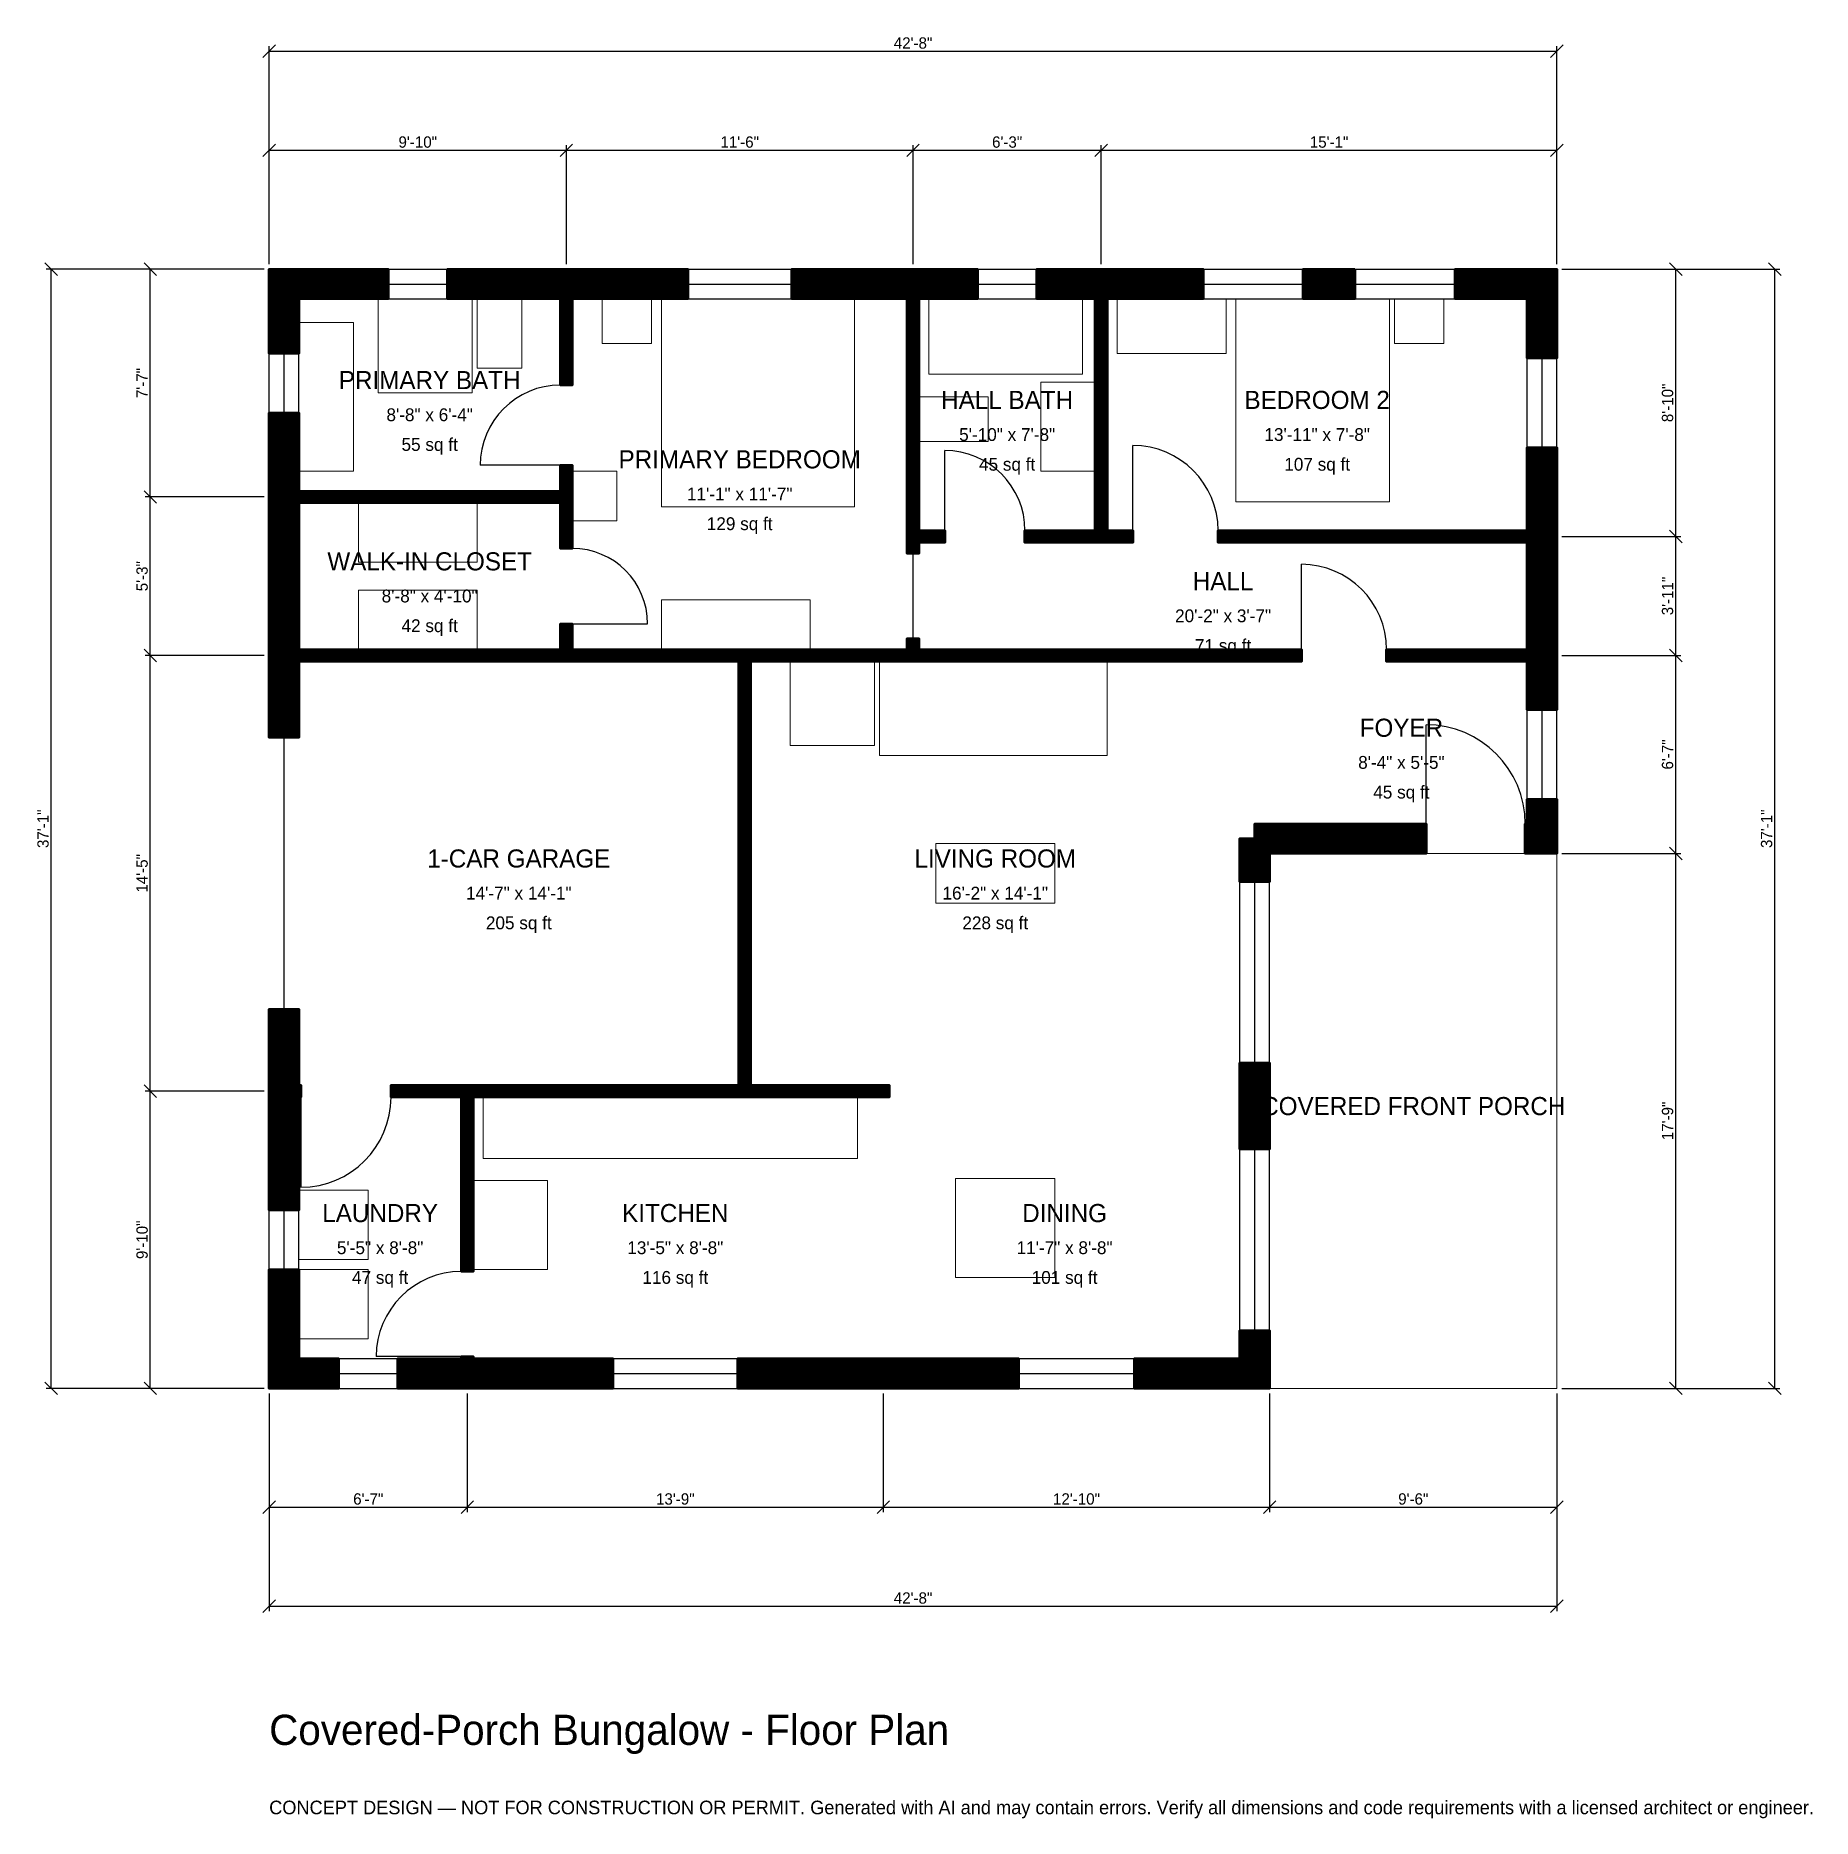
# Model space of a CAD drawing. Header units: inches. Extents: x -93 to 613, y -171 to 538.
import ezdxf
from ezdxf.enums import TextEntityAlignment as Align

# ---------------------------------------------------------------- set-up
doc = ezdxf.new("R2010")
doc.units = ezdxf.units.IN
doc.header["$MEASUREMENT"] = 0
doc.linetypes.add('DASHED', pattern=[0.6, 0.5, -0.1])
for name, color, linetype, lineweight in [('A-ANNO-DIMS', 1, 'Continuous', 13), ('A-ANNO-TEXT', 7, 'Continuous', 18), ('A-AREA-IDEN', 7, 'Continuous', 18), ('A-DOOR', 2, 'Continuous', 25), ('A-FLOR-FIXT', 9, 'Continuous', 13), ('A-FURN', 9, 'Continuous', 13), ('A-GLAZ', 4, 'Continuous', 25), ('A-SITE-PAVE', 8, 'Continuous', 13), ('A-WALL', 7, 'Continuous', 50), ('A-WALL-PATT', 8, 'Continuous', 13)]:
    doc.layers.add(name, color=color, linetype=linetype, lineweight=lineweight)
doc.dimstyles.new('PLAN', dxfattribs={"dimtxt": 4.5, "dimasz": 3, "dimexe": 2, "dimexo": 2, "dimgap": 1, "dimtad": 1, "dimdec": 0, "dimlunit": 4, "dimtsz": 2.5, "dimcen": 2.5, "dimclrd": 1, "dimclre": 1, "dimazin": 3, "dimtfac": 1, "dimtmove": 0, "dimatfit": 3})

msp = doc.modelspace()

# ---------------------------------------------------------------- hatches: boundary and pattern name
at = {"layer": 'A-WALL-PATT'}
h = msp.add_hatch(dxfattribs=at)
h.set_pattern_fill('ANSI31', color=8, scale=0.8)
h.paths.add_polyline_path([(72.8346, 0), (51.1811, 0), (51.1811, 11.811), (72.8346, 11.811), (76.378, 11.811), (76.378, 12.5984), (81.1024, 12.5984), (81.1024, 11.811), (84.6457, 11.811), (136.6142, 11.811), (136.6142, 0), (84.6457, 0), (81.1024, 0), (81.1024, 0), (76.378, 0), (76.378, 0), (72.8346, 0)])
h.paths.add_polyline_path([(11.811, 0), (11.811, 0), (0, 0), (0, 0), (0, 0), (0, 0), (0, 0), (0, 11.811), (0, 11.811), (0, 47.2441), (11.811, 47.2441), (11.811, 11.811), (27.5591, 11.811), (27.5591, 0), (11.811, 0)])
h.paths.add_polyline_path([(0, 112.2047), (0, 115.748), (0, 115.748), (0, 120.4724), (0, 120.4724), (0, 124.0157), (0, 150.7874), (11.811, 150.7874), (11.811, 124.0157), (11.811, 120.4724), (12.5984, 120.4724), (12.5984, 115.748), (11.811, 115.748), (11.811, 112.2047), (11.811, 70.8661), (0, 70.8661), (0, 112.2047)])
h.paths.add_polyline_path([(0, 285.4331), (0, 288.9764), (0, 288.9764), (0, 293.7008), (0, 293.7008), (0, 297.2441), (0, 348.4252), (0, 351.9685), (0, 351.9685), (0, 356.6929), (0, 356.6929), (0, 360.2362), (0, 387.7953), (11.811, 387.7953), (11.811, 360.2362), (11.811, 356.6929), (115.748, 356.6929), (115.748, 366.9291), (120.4724, 366.9291), (120.4724, 356.6929), (120.4724, 351.9685), (120.4724, 333.8583), (115.748, 333.8583), (115.748, 351.9685), (11.811, 351.9685), (11.811, 348.4252), (11.811, 297.2441), (11.811, 293.7008), (115.748, 293.7008), (115.748, 303.937), (120.4724, 303.937), (120.4724, 293.7008), (186.6142, 293.7008), (191.3386, 293.7008), (253.5433, 293.7008), (253.5433, 298.0315), (258.2677, 298.0315), (258.2677, 293.7008), (395.2756, 293.7008), (400, 293.7008), (410.2362, 293.7008), (410.2362, 288.9764), (400, 288.9764), (395.2756, 288.9764), (258.2677, 288.9764), (253.5433, 288.9764), (191.3386, 288.9764), (191.3386, 120.4724), (246.4567, 120.4724), (246.4567, 115.748), (191.3386, 115.748), (186.6142, 115.748), (81.1024, 115.748), (81.1024, 46.4567), (76.378, 46.4567), (76.378, 115.748), (48.4252, 115.748), (48.4252, 120.4724), (76.378, 120.4724), (81.1024, 120.4724), (186.6142, 120.4724), (186.6142, 288.9764), (120.4724, 288.9764), (115.748, 288.9764), (11.811, 288.9764), (11.811, 285.4331), (11.811, 258.6614), (0, 258.6614), (0, 285.4331)])
h.paths.add_polyline_path([(0, 433.0709), (0, 433.0709), (0, 444.8819), (0, 444.8819), (0, 444.8819), (11.811, 444.8819), (11.811, 444.8819), (47.2441, 444.8819), (47.2441, 433.0709), (11.811, 433.0709), (11.811, 411.4173), (0, 411.4173), (0, 433.0709)])
h.paths.add_polyline_path([(112.2047, 444.8819), (115.748, 444.8819), (115.748, 444.8819), (120.4724, 444.8819), (120.4724, 444.8819), (124.0157, 444.8819), (166.3386, 444.8819), (166.3386, 433.0709), (124.0157, 433.0709), (120.4724, 433.0709), (120.4724, 398.8189), (115.748, 398.8189), (115.748, 433.0709), (112.2047, 433.0709), (70.8661, 433.0709), (70.8661, 444.8819), (112.2047, 444.8819)])
h.paths.add_polyline_path([(250, 444.8819), (253.5433, 444.8819), (253.5433, 444.8819), (258.2677, 444.8819), (258.2677, 444.8819), (261.811, 444.8819), (281.4961, 444.8819), (281.4961, 433.0709), (261.811, 433.0709), (258.2677, 433.0709), (258.2677, 340.9449), (268.5039, 340.9449), (268.5039, 336.2205), (258.2677, 336.2205), (258.2677, 331.8898), (253.5433, 331.8898), (253.5433, 336.2205), (253.5433, 340.9449), (253.5433, 433.0709), (250, 433.0709), (207.6772, 433.0709), (207.6772, 444.8819), (250, 444.8819)])
h.paths.add_polyline_path([(324.8031, 444.8819), (328.3465, 444.8819), (328.3465, 444.8819), (333.0709, 444.8819), (333.0709, 444.8819), (336.6142, 444.8819), (371.1942, 444.8819), (371.1942, 433.0709), (336.6142, 433.0709), (333.0709, 433.0709), (333.0709, 340.9449), (343.3071, 340.9449), (343.3071, 336.2205), (333.0709, 336.2205), (328.3465, 336.2205), (300.3937, 336.2205), (300.3937, 340.9449), (328.3465, 340.9449), (328.3465, 433.0709), (324.8031, 433.0709), (305.1181, 433.0709), (305.1181, 444.8819), (324.8031, 444.8819)])
h.paths.add_polyline_path([(431.5617, 444.8819), (431.5617, 433.0709), (410.958, 433.0709), (410.958, 444.8819), (431.5617, 444.8819)])
h.paths.add_polyline_path([(500, 444.8819), (500, 444.8819), (511.811, 444.8819), (511.811, 444.8819), (511.8111, 444.8819), (511.8111, 433.0709), (511.811, 433.0709), (511.811, 409.4488), (500, 409.4488), (500, 433.0709), (471.3255, 433.0709), (471.3255, 444.8819), (500, 444.8819)])
h.paths.add_polyline_path([(511.811, 344.4882), (511.811, 340.9449), (511.8111, 340.9449), (511.8111, 336.2205), (511.811, 336.2205), (511.811, 332.6772), (511.811, 297.2441), (511.811, 293.7008), (511.8111, 293.7008), (511.8111, 288.9764), (511.811, 288.9764), (511.811, 285.4331), (511.811, 269.685), (500, 269.685), (500, 285.4331), (500, 288.9764), (444.0945, 288.9764), (444.0945, 293.7008), (500, 293.7008), (500, 297.2441), (500, 332.6772), (500, 336.2205), (377.1654, 336.2205), (377.1654, 340.9449), (500, 340.9449), (500, 344.4882), (500, 374.0157), (511.811, 374.0157), (511.811, 344.4882)])
h.paths.add_polyline_path([(511.811, 224.4094), (511.8111, 224.4094), (511.8111, 212.5984), (511.811, 212.5984), (511.811, 212.5984), (500, 212.5984), (500, 212.5984), (499.2126, 212.5984), (499.2126, 224.4094), (500, 224.4094), (500, 234.252), (511.811, 234.252), (511.811, 224.4094)])
h.paths.add_polyline_path([(397.6378, 212.5984), (397.6378, 201.378), (385.8268, 201.378), (385.8268, 218.5039), (391.7323, 218.5039), (391.7323, 224.4094), (459.8425, 224.4094), (459.8425, 212.5984), (397.6378, 212.5984)])
h.paths.add_polyline_path([(397.6378, 124.0157), (397.6378, 112.2047), (397.6378, 95.0787), (385.8268, 95.0787), (385.8268, 112.2047), (385.8268, 124.0157), (385.8268, 129.3307), (397.6378, 129.3307), (397.6378, 124.0157)])
h.paths.add_polyline_path([(397.6378, 11.811), (397.6378, 11.811), (397.6378, 0), (397.6378, 0), (397.6378, 0), (397.6378, 0), (385.8268, 0), (385.8268, 0), (343.8976, 0), (343.8976, 11.811), (385.8268, 11.811), (385.8268, 23.0315), (397.6378, 23.0315), (397.6378, 11.811)])
h.paths.add_polyline_path([(250, 0), (238.189, 0), (186.2205, 0), (186.2205, 11.811), (238.189, 11.811), (250, 11.811), (297.8346, 11.811), (297.8346, 0), (250, 0)])

# ---------------------------------------------------------------- linework, layer by layer
at = {"layer": 'A-DOOR'}
for p, q in [((268.5039, 340.9449), (268.5039, 372.8346)), ((343.3071, 340.9449), (343.3071, 374.8031)), ((115.748, 366.9291), (83.8583, 366.9291)), ((255.9055, 298.0315), (255.9055, 331.8898)), ((410.2362, 293.7008), (410.2362, 327.5591)), ((120.4724, 303.937), (150.3937, 303.937)), ((459.8425, 224.4094), (459.8425, 263.7795)), ((12.5984, 115.748), (12.5984, 79.9213)), ((76.378, 12.5984), (42.5197, 12.5984))]:
    msp.add_line(p, q, dxfattribs=at)
at = {"layer": 'A-DOOR', "linetype": 'DASHED'}
msp.add_line((5.9055, 150.7874), (5.9055, 258.6614), dxfattribs=at)
at = {"layer": 'A-DOOR'}
for centre, radius, start, end in [((115.748, 366.9291), 31.8898, 90, 180), ((268.5039, 340.9449), 31.8898, 0, 90), ((343.3071, 340.9449), 33.8583, 0, 90), ((120.4724, 303.937), 29.9213, 0, 90), ((410.2362, 293.7008), 33.8583, 0, 90), ((459.8425, 224.4094), 39.3701, 0, 90), ((12.5984, 115.748), 35.8268, 270, 360), ((76.378, 12.5984), 33.8583, 90, 180)]:
    msp.add_arc(centre, radius, start, end, dxfattribs=at)
at = {"layer": 'A-FLOR-FIXT'}
for points in [[(43.3071, 395.6693), (80.7087, 395.6693), (80.7087, 433.0709), (43.3071, 433.0709)], [(82.6772, 405.5118), (100.3937, 405.5118), (100.3937, 433.0709), (82.6772, 433.0709)], [(262.2047, 403.1496), (323.2283, 403.1496), (323.2283, 433.0709), (262.2047, 433.0709)], [(11.811, 364.5669), (33.4646, 364.5669), (33.4646, 423.622), (11.811, 423.622)], [(306.6929, 364.5669), (328.3465, 364.5669), (328.3465, 400), (306.6929, 400)], [(258.2677, 376.378), (285.8268, 376.378), (285.8268, 394.0945), (258.2677, 394.0945)], [(85.0394, 91.3386), (233.8583, 91.3386), (233.8583, 115.748), (85.0394, 115.748)]]:
    msp.add_lwpolyline(points, close=True, dxfattribs=at)
at = {"layer": 'A-FURN'}
for points in [[(132.2835, 415.3543), (151.9685, 415.3543), (151.9685, 433.0709), (132.2835, 433.0709)], [(155.9055, 350.3937), (232.6772, 350.3937), (232.6772, 433.0709), (155.9055, 433.0709)], [(337.0079, 411.4173), (380.315, 411.4173), (380.315, 433.0709), (337.0079, 433.0709)], [(384.252, 352.3622), (445.2756, 352.3622), (445.2756, 433.0709), (384.252, 433.0709)], [(447.2441, 415.3543), (466.9291, 415.3543), (466.9291, 433.0709), (447.2441, 433.0709)], [(120.4724, 344.8819), (138.189, 344.8819), (138.189, 364.5669), (120.4724, 364.5669)], [(35.4331, 328.3465), (82.6772, 328.3465), (82.6772, 351.9685), (35.4331, 351.9685)], [(35.4331, 293.7008), (82.6772, 293.7008), (82.6772, 317.3228), (35.4331, 317.3228)], [(155.9055, 293.7008), (214.9606, 293.7008), (214.9606, 313.3858), (155.9055, 313.3858)], [(207.0866, 255.5118), (240.5512, 255.5118), (240.5512, 288.9764), (207.0866, 288.9764)], [(242.5197, 251.5748), (333.0709, 251.5748), (333.0709, 288.9764), (242.5197, 288.9764)], [(264.9606, 192.9134), (312.2047, 192.9134), (312.2047, 216.5354), (264.9606, 216.5354)], [(11.811, 51.1811), (39.3701, 51.1811), (39.3701, 78.7402), (11.811, 78.7402)], [(81.1024, 47.2441), (110.6299, 47.2441), (110.6299, 82.6772), (81.1024, 82.6772)], [(272.8346, 44.0945), (312.2047, 44.0945), (312.2047, 83.4646), (272.8346, 83.4646)], [(11.811, 19.685), (39.3701, 19.685), (39.3701, 47.2441), (11.811, 47.2441)]]:
    msp.add_lwpolyline(points, close=True, dxfattribs=at)
at = {"layer": 'A-GLAZ'}
for p, q in [((47.2441, 444.8819), (70.8661, 444.8819)), ((166.3386, 444.8819), (207.6772, 444.8819)), ((281.4961, 444.8819), (305.1181, 444.8819)), ((371.1942, 444.8819), (410.958, 444.8819)), ((431.5617, 444.8819), (471.3255, 444.8819)), ((47.2441, 438.9764), (70.8661, 438.9764)), ((47.2441, 433.0709), (70.8661, 433.0709)), ((166.3386, 438.9764), (207.6772, 438.9764)), ((166.3386, 433.0709), (207.6772, 433.0709)), ((281.4961, 438.9764), (305.1181, 438.9764)), ((281.4961, 433.0709), (305.1181, 433.0709)), ((371.1942, 438.9764), (410.958, 438.9764)), ((371.1942, 433.0709), (410.958, 433.0709)), ((431.5617, 438.9764), (471.3255, 438.9764)), ((431.5617, 433.0709), (471.3255, 433.0709)), ((0, 387.7953), (0, 411.4173)), ((5.9055, 387.7953), (5.9055, 411.4173)), ((11.811, 387.7953), (11.811, 411.4173)), ((500, 374.0157), (500, 409.4488)), ((505.9055, 374.0157), (505.9055, 409.4488)), ((511.811, 374.0157), (511.811, 409.4488)), ((500, 234.252), (500, 269.685)), ((505.9055, 234.252), (505.9055, 269.685)), ((511.811, 234.252), (511.811, 269.685)), ((385.8268, 129.3307), (385.8268, 201.378)), ((391.7323, 129.3307), (391.7323, 201.378)), ((397.6378, 129.3307), (397.6378, 201.378)), ((385.8268, 23.0315), (385.8268, 95.0787)), ((391.7323, 23.0315), (391.7323, 95.0787)), ((397.6378, 23.0315), (397.6378, 95.0787)), ((0, 47.2441), (0, 70.8661)), ((5.9055, 47.2441), (5.9055, 70.8661)), ((11.811, 47.2441), (11.811, 70.8661)), ((27.5591, 11.811), (51.1811, 11.811)), ((136.6142, 11.811), (186.2205, 11.811)), ((297.8346, 11.811), (343.8976, 11.811)), ((27.5591, 5.9055), (51.1811, 5.9055)), ((27.5591, 0), (51.1811, 0)), ((136.6142, 5.9055), (186.2205, 5.9055)), ((136.6142, 0), (186.2205, 0)), ((297.8346, 5.9055), (343.8976, 5.9055)), ((297.8346, 0), (343.8976, 0))]:
    msp.add_line(p, q, dxfattribs=at)
at = {"layer": 'A-SITE-PAVE', "linetype": 'DASHED'}
msp.add_lwpolyline([(397.6378, 0), (511.811, 0), (511.811, 212.5984), (397.6378, 212.5984)], close=True, dxfattribs=at)
at = {"layer": 'A-WALL'}
for points in [[(0, 433.0709), (0, 433.0709), (0, 444.8819), (0, 444.8819), (0, 444.8819), (11.811, 444.8819), (11.811, 444.8819), (47.2441, 444.8819), (47.2441, 433.0709), (11.811, 433.0709), (11.811, 411.4173), (0, 411.4173), (0, 433.0709)], [(112.2047, 444.8819), (115.748, 444.8819), (115.748, 444.8819), (120.4724, 444.8819), (120.4724, 444.8819), (124.0157, 444.8819), (166.3386, 444.8819), (166.3386, 433.0709), (124.0157, 433.0709), (120.4724, 433.0709), (120.4724, 398.8189), (115.748, 398.8189), (115.748, 433.0709), (112.2047, 433.0709), (70.8661, 433.0709), (70.8661, 444.8819), (112.2047, 444.8819)], [(250, 444.8819), (253.5433, 444.8819), (253.5433, 444.8819), (258.2677, 444.8819), (258.2677, 444.8819), (261.811, 444.8819), (281.4961, 444.8819), (281.4961, 433.0709), (261.811, 433.0709), (258.2677, 433.0709), (258.2677, 340.9449), (268.5039, 340.9449), (268.5039, 336.2205), (258.2677, 336.2205), (258.2677, 331.8898), (253.5433, 331.8898), (253.5433, 336.2205), (253.5433, 340.9449), (253.5433, 433.0709), (250, 433.0709), (207.6772, 433.0709), (207.6772, 444.8819), (250, 444.8819)], [(324.8031, 444.8819), (328.3465, 444.8819), (328.3465, 444.8819), (333.0709, 444.8819), (333.0709, 444.8819), (336.6142, 444.8819), (371.1942, 444.8819), (371.1942, 433.0709), (336.6142, 433.0709), (333.0709, 433.0709), (333.0709, 340.9449), (343.3071, 340.9449), (343.3071, 336.2205), (333.0709, 336.2205), (328.3465, 336.2205), (300.3937, 336.2205), (300.3937, 340.9449), (328.3465, 340.9449), (328.3465, 433.0709), (324.8031, 433.0709), (305.1181, 433.0709), (305.1181, 444.8819), (324.8031, 444.8819)], [(431.5617, 444.8819), (431.5617, 433.0709), (410.958, 433.0709), (410.958, 444.8819), (431.5617, 444.8819)], [(500, 444.8819), (500, 444.8819), (511.811, 444.8819), (511.811, 444.8819), (511.8111, 444.8819), (511.8111, 433.0709), (511.811, 433.0709), (511.811, 409.4488), (500, 409.4488), (500, 433.0709), (471.3255, 433.0709), (471.3255, 444.8819), (500, 444.8819)], [(0, 285.4331), (0, 288.9764), (0, 288.9764), (0, 293.7008), (0, 293.7008), (0, 297.2441), (0, 348.4252), (0, 351.9685), (0, 351.9685), (0, 356.6929), (0, 356.6929), (0, 360.2362), (0, 387.7953), (11.811, 387.7953), (11.811, 360.2362), (11.811, 356.6929), (115.748, 356.6929), (115.748, 366.9291), (120.4724, 366.9291), (120.4724, 356.6929), (120.4724, 351.9685), (120.4724, 333.8583), (115.748, 333.8583), (115.748, 351.9685), (11.811, 351.9685), (11.811, 348.4252), (11.811, 297.2441), (11.811, 293.7008), (115.748, 293.7008), (115.748, 303.937), (120.4724, 303.937), (120.4724, 293.7008), (186.6142, 293.7008), (191.3386, 293.7008), (253.5433, 293.7008), (253.5433, 298.0315), (258.2677, 298.0315), (258.2677, 293.7008), (395.2756, 293.7008), (400, 293.7008), (410.2362, 293.7008), (410.2362, 288.9764), (400, 288.9764), (395.2756, 288.9764), (258.2677, 288.9764), (253.5433, 288.9764), (191.3386, 288.9764), (191.3386, 120.4724), (246.4567, 120.4724), (246.4567, 115.748), (191.3386, 115.748), (186.6142, 115.748), (81.1024, 115.748), (81.1024, 46.4567), (76.378, 46.4567), (76.378, 115.748), (48.4252, 115.748), (48.4252, 120.4724), (76.378, 120.4724), (81.1024, 120.4724), (186.6142, 120.4724), (186.6142, 288.9764), (120.4724, 288.9764), (115.748, 288.9764), (11.811, 288.9764), (11.811, 285.4331), (11.811, 258.6614), (0, 258.6614), (0, 285.4331)], [(511.811, 344.4882), (511.811, 340.9449), (511.8111, 340.9449), (511.8111, 336.2205), (511.811, 336.2205), (511.811, 332.6772), (511.811, 297.2441), (511.811, 293.7008), (511.8111, 293.7008), (511.8111, 288.9764), (511.811, 288.9764), (511.811, 285.4331), (511.811, 269.685), (500, 269.685), (500, 285.4331), (500, 288.9764), (444.0945, 288.9764), (444.0945, 293.7008), (500, 293.7008), (500, 297.2441), (500, 332.6772), (500, 336.2205), (377.1654, 336.2205), (377.1654, 340.9449), (500, 340.9449), (500, 344.4882), (500, 374.0157), (511.811, 374.0157), (511.811, 344.4882)], [(511.811, 224.4094), (511.8111, 224.4094), (511.8111, 212.5984), (511.811, 212.5984), (511.811, 212.5984), (500, 212.5984), (500, 212.5984), (499.2126, 212.5984), (499.2126, 224.4094), (500, 224.4094), (500, 234.252), (511.811, 234.252), (511.811, 224.4094)], [(397.6378, 212.5984), (397.6378, 201.378), (385.8268, 201.378), (385.8268, 218.5039), (391.7323, 218.5039), (391.7323, 224.4094), (459.8425, 224.4094), (459.8425, 212.5984), (397.6378, 212.5984)], [(0, 112.2047), (0, 115.748), (0, 115.748), (0, 120.4724), (0, 120.4724), (0, 124.0157), (0, 150.7874), (11.811, 150.7874), (11.811, 124.0157), (11.811, 120.4724), (12.5984, 120.4724), (12.5984, 115.748), (11.811, 115.748), (11.811, 112.2047), (11.811, 70.8661), (0, 70.8661), (0, 112.2047)], [(397.6378, 124.0157), (397.6378, 112.2047), (397.6378, 95.0787), (385.8268, 95.0787), (385.8268, 112.2047), (385.8268, 124.0157), (385.8268, 129.3307), (397.6378, 129.3307), (397.6378, 124.0157)], [(11.811, 0), (11.811, 0), (0, 0), (0, 0), (0, 0), (0, 0), (0, 0), (0, 11.811), (0, 11.811), (0, 47.2441), (11.811, 47.2441), (11.811, 11.811), (27.5591, 11.811), (27.5591, 0), (11.811, 0)], [(397.6378, 11.811), (397.6378, 11.811), (397.6378, 0), (397.6378, 0), (397.6378, 0), (397.6378, 0), (385.8268, 0), (385.8268, 0), (343.8976, 0), (343.8976, 11.811), (385.8268, 11.811), (385.8268, 23.0315), (397.6378, 23.0315), (397.6378, 11.811)], [(72.8346, 0), (51.1811, 0), (51.1811, 11.811), (72.8346, 11.811), (76.378, 11.811), (76.378, 12.5984), (81.1024, 12.5984), (81.1024, 11.811), (84.6457, 11.811), (136.6142, 11.811), (136.6142, 0), (84.6457, 0), (81.1024, 0), (81.1024, 0), (76.378, 0), (76.378, 0), (72.8346, 0)], [(250, 0), (238.189, 0), (186.2205, 0), (186.2205, 11.811), (238.189, 11.811), (250, 11.811), (297.8346, 11.811), (297.8346, 0), (250, 0)]]:
    msp.add_lwpolyline(points, close=True, dxfattribs=at)

# ---------------------------------------------------------------- texts
at = {"layer": 'A-ANNO-TEXT'}
for s, height, p in [('Covered-Porch Bungalow - Floor Plan', 12, (0, -141.7323)), ('CONCEPT DESIGN — NOT FOR CONSTRUCTION OR PERMIT. Generated with AI and may contain errors. Verify all dimensions and code requirements with a licensed architect or engineer.', 5.4, (0, -169.2913))]:
    msp.add_text(s, height=height, dxfattribs=at).set_placement(p)
at = {"layer": 'A-AREA-IDEN'}
for s, height, p in [('PRIMARY BATH', 7.2, (63.7795, 400.7874)), ('HALL BATH', 7.2, (293.3071, 392.9134)), ('BEDROOM 2', 7.2, (416.5354, 392.9134)), ('8\'-8" x 6\'-4"', 5.1, (63.7795, 387.0079)), ('55 sq ft', 5.1, (63.7795, 375.1969)), ('5\'-10" x 7\'-8"', 5.1, (293.3071, 379.1339)), ('13\'-11" x 7\'-8"', 5.1, (416.5354, 379.1339)), ('PRIMARY BEDROOM', 7.2, (187.0079, 369.2913)), ('45 sq ft', 5.1, (293.3071, 367.3228)), ('107 sq ft', 5.1, (416.5354, 367.3228)), ('11\'-1" x 11\'-7"', 5.1, (187.0079, 355.5118)), ('129 sq ft', 5.1, (187.0079, 343.7008)), ('WALK-IN CLOSET', 7.2, (63.7795, 328.7402)), ('HALL', 7.2, (379.1339, 320.8661)), ('8\'-8" x 4\'-10"', 5.1, (63.7795, 314.9606)), ('42 sq ft', 5.1, (63.7795, 303.1496)), ('20\'-2" x 3\'-7"', 5.1, (379.1339, 307.0866)), ('71 sq ft', 5.1, (379.1339, 295.2756)), ('FOYER', 7.2, (450, 262.5984)), ('8\'-4" x 5\'-5"', 5.1, (450, 248.8189)), ('45 sq ft', 5.1, (450, 237.0079)), ('1-CAR GARAGE', 7.2, (99.2126, 210.6299)), ('LIVING ROOM', 7.2, (288.5827, 210.6299)), ('14\'-7" x 14\'-1"', 5.1, (99.2126, 196.8504)), ('16\'-2" x 14\'-1"', 5.1, (288.5827, 196.8504)), ('205 sq ft', 5.1, (99.2126, 185.0394)), ('228 sq ft', 5.1, (288.5827, 185.0394)), ('COVERED FRONT PORCH', 7.2, (454.7244, 112.2047)), ('LAUNDRY', 7.2, (44.0945, 69.685)), ('KITCHEN', 7.2, (161.4173, 69.685)), ('DINING', 7.2, (316.1417, 69.685)), ('5\'-5" x 8\'-8"', 5.1, (44.0945, 55.9055)), ('13\'-5" x 8\'-8"', 5.1, (161.4173, 55.9055)), ('11\'-7" x 8\'-8"', 5.1, (316.1417, 55.9055)), ('47 sq ft', 5.1, (44.0945, 44.0945)), ('116 sq ft', 5.1, (161.4173, 44.0945)), ('101 sq ft', 5.1, (316.1417, 44.0945))]:
    msp.add_text(s, height=height, dxfattribs=at).set_placement(p, align=Align.MIDDLE_CENTER)

# ---------------------------------------------------------------- dimensions: what is measured, and where the dimension line sits
at = {"layer": 'A-ANNO-DIMS'}
for base, p1, p2, text in [((0, 531.4961), (0, 444.8819), (511.811, 444.8819), '42\'-8"'), ((0, 492.126), (0, 444.8819), (118.1102, 444.8819), '9\'-10"'), ((118.1102, 492.126), (118.1102, 444.8819), (255.9055, 444.8819), '11\'-6"'), ((255.9055, 492.126), (255.9055, 444.8819), (330.7087, 444.8819), '6\'-3"'), ((330.7087, 492.126), (330.7087, 444.8819), (511.811, 444.8819), '15\'-1"'), ((0, -47.2441), (0, 0), (78.7402, 0), '6\'-7"'), ((0, -86.6142), (0, 0), (511.811, 0), '42\'-8"'), ((78.7402, -47.2441), (78.7402, 0), (244.0945, 0), '13\'-9"'), ((244.0945, -47.2441), (244.0945, 0), (397.6378, 0), '12\'-10"'), ((397.6378, -47.2441), (397.6378, 0), (511.811, 0), '9\'-6"')]:
    msp.add_linear_dim(base=base, p1=p1, p2=p2, text=text, dimstyle='PLAN', dxfattribs=at).render()
for base, p1, p2, text in [((-86.6142, 0), (0, 0), (0, 444.8819), '37\'-1"'), ((-47.2441, 354.3307), (0, 354.3307), (0, 444.8819), '7\'-7"'), ((559.0551, 338.5827), (511.811, 338.5827), (511.811, 444.8819), '8\'-10"'), ((598.4252, 0), (511.811, 0), (511.811, 444.8819), '37\'-1"'), ((-47.2441, 291.3386), (0, 291.3386), (0, 354.3307), '5\'-3"'), ((559.0551, 291.3386), (511.811, 291.3386), (511.811, 338.5827), '3\'-11"'), ((-47.2441, 118.1102), (0, 118.1102), (0, 291.3386), '14\'-5"'), ((559.0551, 212.5984), (511.811, 212.5984), (511.811, 291.3386), '6\'-7"'), ((559.0551, 0), (511.811, 0), (511.811, 212.5984), '17\'-9"'), ((-47.2441, 0), (0, 0), (0, 118.1102), '9\'-10"')]:
    msp.add_linear_dim(base=base, p1=p1, p2=p2, angle=90, text=text, dimstyle='PLAN', dxfattribs=at).render()

doc.saveas('drawing.dxf')
